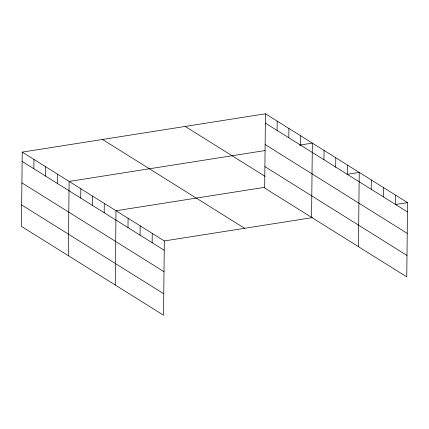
<?xml version="1.0" encoding="UTF-8"?>
<svg xmlns="http://www.w3.org/2000/svg" width="429" height="429" viewBox="0 0 429 429"><rect width="100%" height="100%" fill="white"/><g stroke="black" fill="none" stroke-linecap="round" stroke-linejoin="round"><path stroke-width="0.64" d="M22.228 152.118L21.45 226.378L163.546 315.213L164.323 240.948L22.228 152.118L265.454 113.787L407.55 202.622L406.772 276.882L264.677 188.052L265.454 113.787M33.853 168.758L33.95 159.443M45.576 176.088L45.672 166.774M57.298 183.419L57.395 174.099M68.34 255.695L69.117 181.429L265.095 150.547M80.743 198.075L80.84 188.76M92.466 205.4L92.562 196.085M104.188 212.73L104.29 203.416M115.235 285.006L116.012 210.746L264.757 187.307M127.992 227.611L128.089 218.297M140.069 235.162L140.165 225.847M152.145 242.712L152.247 233.397M277.08 130.432L277.177 121.117M288.803 137.763L288.899 128.448M300.525 145.088L300.622 135.773M311.567 217.369L312.344 143.104L299.399 145.141M323.97 159.749L324.067 150.434M335.692 167.074L335.794 157.759M347.415 174.405L347.517 165.09M358.462 246.68L359.239 172.415L346.938 174.356M371.219 189.286L371.316 179.966M383.295 196.836L383.392 187.516M395.372 204.386L395.474 195.072M164.323 240.948L312.425 217.61M395.254 204.558L407.55 202.622M265.358 123.107L407.453 211.937M265.133 144.535L407.228 233.371M264.902 166.618L406.998 255.453M185.189 126.437L265.015 176.34M102.493 139.468L244.589 228.298M22.131 161.433L164.227 250.263M21.906 182.867L164.001 271.696M21.675 204.949L163.771 293.779"/></g></svg>
